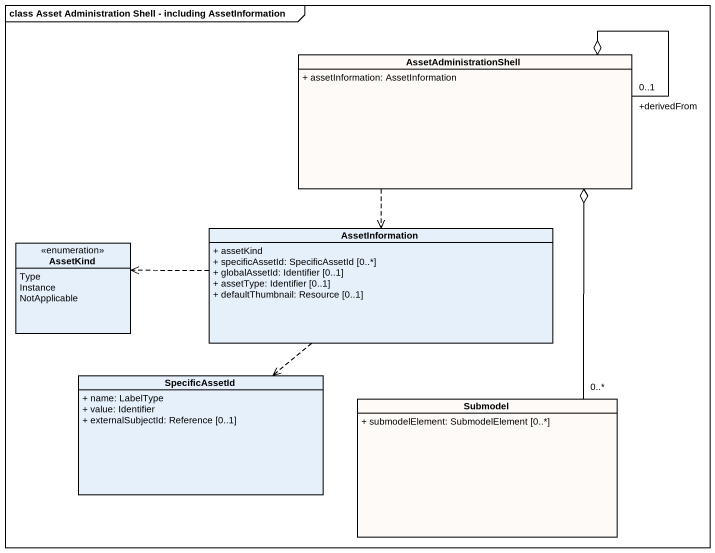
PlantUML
@startuml
mainframe class Asset Administration Shell - including AssetInformation
hide circle
hide empty members
skinparam classAttributeIconSize 0
class AssetAdministrationShell #FEFAF7 {
  + assetInformation: AssetInformation
}
enum AssetKind {
  Type
  Instance
  NotApplicable
}
class AssetInformation {
  + assetKind
  + specificAssetId: SpecificAssetId [0..*]
  + globalAssetId: Identifier [0..1]
  + assetType: Identifier [0..1]
  + defaultThumbnail: Resource [0..1]
}
class SpecificAssetId {
  + name: LabelType
  + value: Identifier
  + externalSubjectId: Reference [0..1]
}
class Submodel #FEFAF7 {
  + submodelElement: SubmodelElement [0..*]
}
AssetAdministrationShell "+derivedFrom\n0..1" --o AssetAdministrationShell
AssetAdministrationShell ..> AssetInformation
AssetInformation .left.> AssetKind
AssetInformation ..> SpecificAssetId
Submodel "0..*" -up-o AssetAdministrationShell
@enduml
